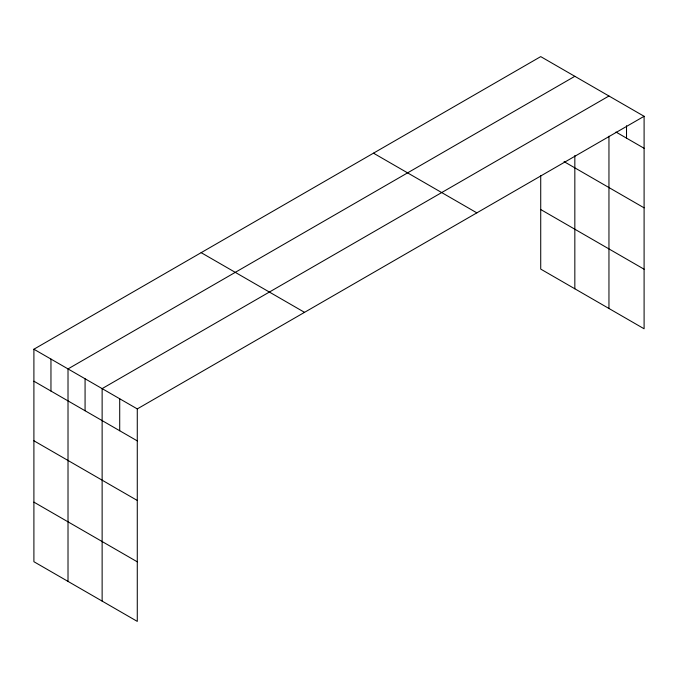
<?xml version="1.0" encoding="UTF-8"?>
<svg xmlns="http://www.w3.org/2000/svg" width="678" height="678" viewBox="0 0 678 678"><rect width="100%" height="100%" fill="white"/><g stroke="black" fill="none" stroke-linecap="round" stroke-linejoin="round"><path stroke-width="1.02" d="M608.954 136.202L608.954 308.49M33.9 349.221L137.278 408.91L137.278 621.387L33.9 561.706L33.9 349.221L540.722 56.613L644.1 116.294L644.1 328.779L540.722 269.09L540.722 175.67M574.834 76.309L68.012 368.917L68.012 581.402M608.954 96.005L102.132 388.613L102.132 601.098M137.278 408.91L644.1 116.294M615.98 132.049L644.1 148.279M564.062 161.635L644.1 207.849M540.722 209.527L644.1 269.217M373.468 153.169L476.846 212.858M201.154 252.657L304.532 312.346M33.9 381.206L137.278 440.886M33.9 440.768L137.278 500.457M33.9 502.135L137.278 561.825M626.523 125.752L626.523 138.134M574.834 155.533L574.834 288.786M119.709 398.757L119.709 430.742M85.072 378.765L85.072 410.749M50.96 359.069L50.96 391.053"/></g></svg>
